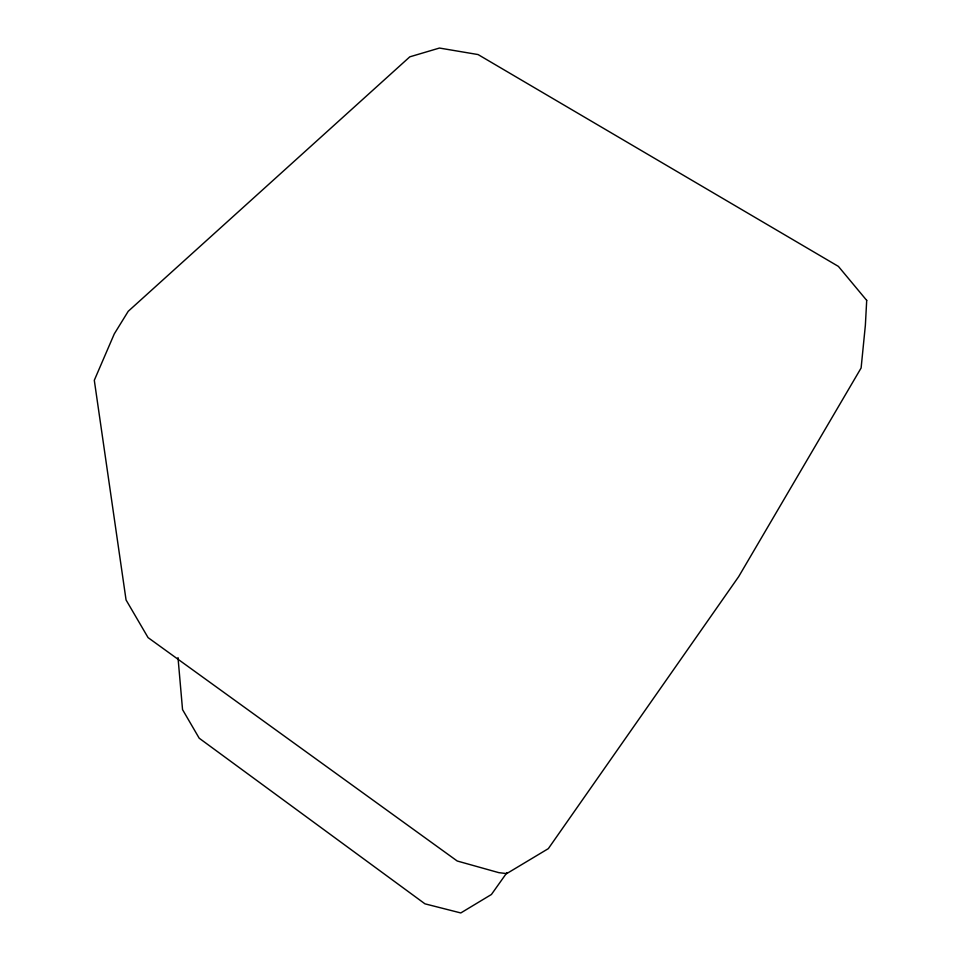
<?xml version="1.0" encoding="UTF-8"?>
<svg xmlns="http://www.w3.org/2000/svg" width="961" height="961" viewBox="0 0 961 961"><rect width="100%" height="100%" fill="white"/><g stroke="black" fill="none" stroke-linecap="round" stroke-linejoin="round"><path stroke-width="1.44" d="M507 872.54L491.419 894.487L460.787 912.95L424.966 903.833L199.191 738.204L182.542 709.614L178.001 657.6M866.702 300.385L865.368 325.286L861.116 367.979L738.673 576.636L548.335 848.635L506.711 873.597L498.843 872.66L457.22 861.008L148.066 637.611L126.059 599.964L94.298 380.292L114.287 333.887L128.221 311.292L409.806 56.831L439.453 48.05L478.073 54.561L838.4 266.401L866.702 300.385"/></g></svg>
